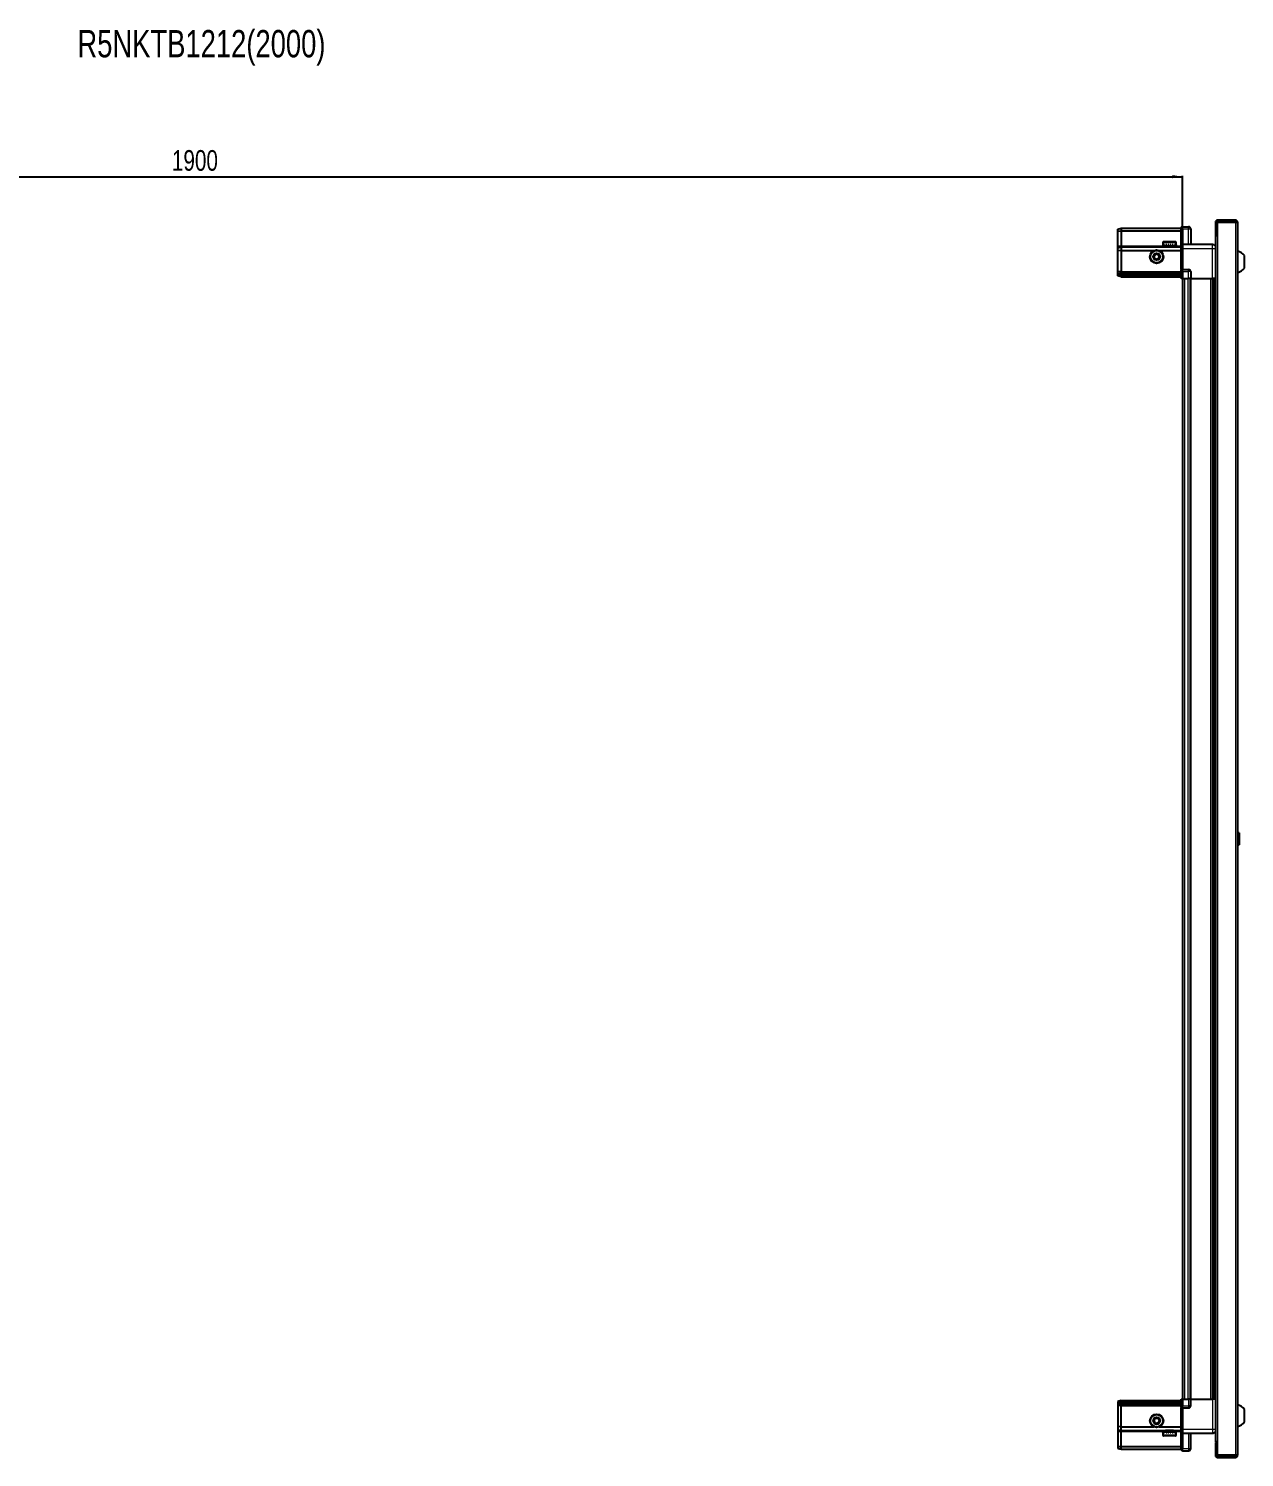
# Model space of a CAD drawing. Header units: millimetres. Extents: x 1315 to 6267, y -1645 to 1961.
# Drawn here: x 3678 to 4857, y 577 to 1961 of the extents above; entities that cross this region are included whole.
import ezdxf

# ---------------------------------------------------------------- set-up
doc = ezdxf.new("R2010")
doc.units = ezdxf.units.MM
doc.layers.add('FORMAT', color=7, linetype='Continuous')
doc.styles.add('SLDTEXTSTYLE0', font='TXT', dxfattribs={"width": 0.75})
doc.dimstyles.new('SLDDIMSTYLE0', dxfattribs={"dimtxt": 20, "dimasz": 10, "dimexe": 0, "dimexo": 0.0625, "dimgap": 5, "dimtad": 2, "dimdec": 1, "dimrnd": 1e-09, "dimzin": 12, "dimdsep": 46, "dimtxsty": 'SLDTEXTSTYLE0', "dimsah": 1, "dimcen": 0.09, "dimadec": 0, "dimazin": 3, "dimtfac": 1, "dimtofl": 0, "dimtmove": 0, "dimatfit": 3, "dimfxl": 0, "dimfrac": 2, "dimtolj": 1, "dimtzin": 12, "dimarcsym": 0})

# ---------------------------------------------------------------- blocks, each defined once
blk = doc.blocks.new('_D_6')
at = {"layer": 'FORMAT'}
for p, q in [((2897, 1719.3), (2897, 1818.8)), ((2897, 1817.8), (4797, 1817.8)), ((4797, 1719.3), (4797, 1818.8))]:
    blk.add_line(p, q, dxfattribs=at)
for points in [[(2897, 1817.8), (2907, 1816.3), (2907, 1819.4)], [(4797, 1817.8), (4787, 1819.4), (4787, 1816.3)]]:
    blk.add_solid(points, dxfattribs=at)
at = {"layer": 'FORMAT', "insert": (3817.4, 1843.6), "char_height": 20, "attachment_point": 1, "style": 'SLDTEXTSTYLE0'}
blk.add_mtext('1900', dxfattribs=at)

msp = doc.modelspace()

# ---------------------------------------------------------------- linework, layer by layer
at = {"color": 7, "linetype": 'Continuous', "lineweight": 25}
for p, q in [((4828.83, 1773.72), (4828.83, 1761.32)), ((4830.33, 1773.72), (4830.33, 1761.32)), ((4830.83, 1760.82), (4830.83, 1773.72)), ((4830.83, 1773.72), (4848.23, 1773.72)), ((4848.23, 1775.82), (4830.93, 1775.82)), ((4848.23, 1774.32), (4830.93, 1774.32)), ((4848.23, 1774.32), (4848.23, 1775.82)), ((4848.23, 1773.72), (4850.33, 1773.72)), ((4850.33, 1773.72), (4850.33, 578.92)), ((4734.33, 1767.02), (4737.33, 1767.82)), ((4734.33, 1765.17), (4734.33, 1767.02)), ((4734.33, 1765.17), (4737.33, 1765.32)), ((4734.33, 1750.82), (4734.33, 1765.17)), ((4737.33, 1767.82), (4737.33, 1765.32)), ((4737.33, 1767.82), (4795.63, 1767.82)), ((4737.33, 1765.32), (4737.33, 1750.82)), ((4737.33, 1765.32), (4795.63, 1765.32)), ((4796.49, 1769.32), (4795.63, 1768.82)), ((4796.49, 1769.32), (4795.63, 1768.82)), ((4795.63, 1768.82), (4795.63, 1767.32)), ((4795.63, 1752.52), (4795.63, 1767.32)), ((4796.83, 1769.32), (4796.49, 1769.32)), ((4796.83, 1769.32), (4796.49, 1769.32)), ((4796.83, 1767.32), (4796.83, 1769.32)), ((4796.83, 1769.32), (4796.83, 1769.32)), ((4796.83, 1769.32), (4802.83, 1769.32)), ((4796.83, 1767.32), (4796.83, 1752.52)), ((4804.83, 1767.32), (4804.83, 1752.32)), ((4828.73, 1760.82), (4828.73, 591.82)), ((4828.73, 1760.82), (4830.83, 1760.82)), ((4828.83, 1761.32), (4830.33, 1761.32)), ((4734.33, 1749.02), (4734.33, 1750.82)), ((4734.33, 1749.02), (4737.33, 1749.82)), ((4734.33, 1745.99), (4734.33, 1749.02)), ((4737.33, 1746.32), (4734.33, 1745.99)), ((4734.33, 1725.82), (4734.33, 1745.99)), ((4737.33, 1750.82), (4737.33, 1749.82)), ((4737.33, 1749.82), (4737.33, 1746.32)), ((4737.33, 1749.82), (4795.63, 1749.82)), ((4737.33, 1746.32), (4737.33, 1725.82)), ((4737.33, 1746.32), (4769.33, 1746.32)), ((4774.33, 1746.32), (4795.63, 1746.32)), ((4777.83, 1754.22), (4777.83, 1751.32)), ((4777.83, 1751.32), (4777.86, 1751.32)), ((4777.98, 1751.82), (4777.86, 1751.82)), ((4777.86, 1751.82), (4777.86, 1751.32)), ((4777.86, 1751.32), (4777.98, 1751.32)), ((4777.98, 1751.82), (4777.98, 1751.32)), ((4777.98, 1751.32), (4778.39, 1751.32)), ((4778.73, 1751.82), (4778.39, 1751.82)), ((4778.39, 1751.82), (4778.39, 1751.32)), ((4778.39, 1751.32), (4778.73, 1751.32)), ((4778.63, 1755.02), (4790.03, 1755.02)), ((4778.73, 1751.82), (4778.73, 1751.32)), ((4778.73, 1751.32), (4779.51, 1751.32)), ((4780.03, 1751.82), (4779.51, 1751.82)), ((4779.51, 1751.82), (4779.51, 1751.32)), ((4779.51, 1751.32), (4780.03, 1751.32)), ((4779.93, 1751.32), (4779.93, 1751.22)), ((4779.93, 1751.22), (4788.73, 1751.22)), ((4780.03, 1751.82), (4780.03, 1751.32)), ((4780.03, 1751.32), (4781.09, 1751.32)), ((4780.33, 1750.82), (4781.02, 1750.34)), ((4780.33, 1750.82), (4788.33, 1750.82)), ((4781.02, 1750.34), (4780.33, 1749.86)), ((4780.33, 1749.86), (4780.33, 1749.82)), ((4780.33, 1749.86), (4788.33, 1749.86)), ((4781.02, 1750.34), (4787.64, 1750.34)), ((4781.75, 1751.82), (4781.09, 1751.82)), ((4781.09, 1751.82), (4781.09, 1751.32)), ((4781.09, 1751.32), (4781.75, 1751.32)), ((4781.75, 1751.82), (4781.75, 1751.32)), ((4781.75, 1751.32), (4782.99, 1751.32)), ((4783.72, 1751.82), (4782.99, 1751.82)), ((4782.99, 1751.82), (4782.99, 1751.32)), ((4782.99, 1751.32), (4783.42, 1751.32)), ((4783.42, 1751.82), (4783.42, 1751.32)), ((4783.72, 1751.82), (4783.72, 1751.32)), ((4783.72, 1751.32), (4785.02, 1751.32)), ((4785.75, 1751.82), (4785.02, 1751.82)), ((4785.02, 1751.82), (4785.02, 1751.32)), ((4785.29, 1751.82), (4785.29, 1751.32)), ((4785.29, 1751.32), (4785.75, 1751.32)), ((4785.75, 1751.82), (4785.75, 1751.32)), ((4785.75, 1751.32), (4786.98, 1751.32)), ((4787.64, 1751.82), (4786.98, 1751.82)), ((4786.98, 1751.82), (4786.98, 1751.32)), ((4786.98, 1751.32), (4787.64, 1751.32)), ((4787.64, 1751.82), (4787.64, 1751.32)), ((4787.64, 1751.32), (4788.69, 1751.32)), ((4787.64, 1750.34), (4788.33, 1750.82)), ((4788.33, 1749.86), (4787.64, 1750.34)), ((4788.33, 1749.82), (4788.33, 1749.86)), ((4789.21, 1751.82), (4788.69, 1751.82)), ((4788.69, 1751.82), (4788.69, 1751.32)), ((4788.69, 1751.32), (4789.21, 1751.32)), ((4788.73, 1751.22), (4788.73, 1751.32)), ((4789.21, 1751.82), (4789.21, 1751.32)), ((4789.21, 1751.32), (4789.96, 1751.32)), ((4790.29, 1751.82), (4789.96, 1751.82)), ((4789.96, 1751.82), (4789.96, 1751.32)), ((4789.96, 1751.32), (4790.29, 1751.32)), ((4790.29, 1751.82), (4790.29, 1751.32)), ((4790.29, 1751.32), (4790.69, 1751.32)), ((4790.8, 1751.82), (4790.69, 1751.82)), ((4790.69, 1751.82), (4790.69, 1751.32)), ((4790.69, 1751.32), (4790.8, 1751.32)), ((4790.8, 1751.82), (4790.8, 1751.32)), ((4790.8, 1751.32), (4790.83, 1751.32)), ((4790.83, 1751.32), (4790.83, 1754.22)), ((4795.63, 1752.32), (4795.63, 1752.52)), ((4796.83, 1752.32), (4795.63, 1752.32)), ((4795.63, 1748.32), (4795.63, 1752.32)), ((4795.63, 1728.02), (4795.63, 1748.32)), ((4796.83, 1752.52), (4796.83, 1752.32)), ((4796.83, 1752.32), (4796.83, 1748.32)), ((4796.83, 1752.32), (4825.83, 1752.32)), ((4796.83, 1748.32), (4796.83, 1728.02)), ((4856.93, 1729.32), (4856.93, 1741.32)), ((4734.33, 1724.02), (4734.33, 1725.82)), ((4737.33, 1724.82), (4734.33, 1724.02)), ((4734.33, 1723.28), (4734.33, 1724.02)), ((4737.33, 1723.82), (4734.33, 1723.28)), ((4734.33, 1722.78), (4734.33, 1723.28)), ((4734.33, 1721.63), (4734.33, 1722.78)), ((4737.33, 1722.32), (4734.33, 1722.78)), ((4737.33, 1720.82), (4734.33, 1721.63)), ((4737.33, 1725.82), (4737.33, 1724.82)), ((4737.33, 1724.82), (4737.33, 1723.82)), ((4737.33, 1724.82), (4795.63, 1724.82)), ((4737.33, 1723.82), (4737.33, 1722.32)), ((4737.33, 1723.82), (4795.63, 1723.82)), ((4737.33, 1722.32), (4795.63, 1722.32)), ((4737.33, 1722.32), (4737.33, 1720.82)), ((4737.33, 1720.82), (4795.63, 1720.82)), ((4795.63, 1727.82), (4795.63, 1728.02)), ((4796.83, 1727.82), (4795.63, 1727.82)), ((4795.63, 1727.82), (4795.63, 1727.15)), ((4795.63, 1719.32), (4795.63, 1727.15)), ((4796.49, 1719.32), (4795.63, 1719.32)), ((4796.49, 1725.82), (4796.49, 1719.32)), ((4796.83, 1719.32), (4796.49, 1719.32)), ((4796.83, 1728.02), (4796.83, 1727.82)), ((4796.83, 1725.82), (4796.83, 1727.82)), ((4796.83, 1727.82), (4802.83, 1727.82)), ((4796.83, 1725.82), (4796.83, 1727.82)), ((4796.83, 1725.82), (4796.83, 1719.32)), ((4796.83, 1719.32), (4802.83, 1719.32)), ((4796.98, 1719.32), (4796.98, 633.32)), ((4804.83, 1719.32), (4802.83, 1719.32)), ((4804.18, 1719.32), (4804.18, 633.32)), ((4804.83, 1725.82), (4804.83, 1719.32)), ((4804.83, 1719.32), (4825.83, 1719.32)), ((4826.85, 633.32), (4826.85, 1719.32)), ((4826.88, 633.32), (4826.88, 1719.32)), ((4828.68, 1719.32), (4828.68, 633.32)), ((4851.31, 1182.11), (4850.33, 1181.12)), ((4851.83, 1182.11), (4851.31, 1182.11)), ((4851.31, 1182.11), (4851.31, 1170.54)), ((4851.83, 1182.11), (4851.83, 1170.54)), ((4850.33, 1171.52), (4851.31, 1170.54)), ((4851.31, 1170.54), (4851.83, 1170.54)), ((4737.33, 631.82), (4734.33, 631.02)), ((4734.33, 631.02), (4734.33, 629.87)), ((4737.33, 630.32), (4734.33, 629.87)), ((4734.33, 629.87), (4734.33, 629.37)), ((4737.33, 628.82), (4734.33, 629.37)), ((4734.33, 629.37), (4734.33, 628.63)), ((4737.33, 627.82), (4734.33, 628.63)), ((4734.33, 628.63), (4734.33, 626.82)), ((4734.33, 626.82), (4734.33, 606.66)), ((4737.33, 630.32), (4737.33, 631.82)), ((4737.33, 631.82), (4795.63, 631.82)), ((4737.33, 628.82), (4737.33, 630.32)), ((4737.33, 630.32), (4795.63, 630.32)), ((4737.33, 628.82), (4795.63, 628.82)), ((4737.33, 627.82), (4737.33, 628.82)), ((4737.33, 627.82), (4795.63, 627.82)), ((4737.33, 626.82), (4737.33, 627.82)), ((4737.33, 606.32), (4737.33, 626.82)), ((4795.63, 625.5), (4795.63, 633.32)), ((4795.63, 633.32), (4796.49, 633.32)), ((4795.63, 625.5), (4795.63, 624.82)), ((4796.83, 624.82), (4795.63, 624.82)), ((4795.63, 624.62), (4795.63, 624.82)), ((4795.63, 604.32), (4795.63, 624.62)), ((4796.49, 633.32), (4796.49, 633.32)), ((4796.49, 633.32), (4796.49, 626.82)), ((4796.83, 633.32), (4796.49, 633.32)), ((4796.83, 633.32), (4796.83, 633.32)), ((4796.83, 633.32), (4796.83, 626.82)), ((4796.83, 633.32), (4796.83, 626.82)), ((4796.83, 633.32), (4802.83, 633.32)), ((4796.83, 624.82), (4796.83, 626.82)), ((4796.83, 624.82), (4796.83, 624.62)), ((4796.83, 624.82), (4802.83, 624.82)), ((4796.83, 624.62), (4796.83, 604.32)), ((4804.83, 633.32), (4802.83, 633.32)), ((4804.83, 626.82), (4804.83, 633.32)), ((4804.83, 633.32), (4825.83, 633.32)), ((4856.93, 611.32), (4856.93, 623.32)), ((4737.33, 606.32), (4734.33, 606.66)), ((4734.33, 606.66), (4734.33, 603.63)), ((4734.33, 603.63), (4737.33, 602.82)), ((4734.33, 603.63), (4734.33, 601.82)), ((4734.33, 601.82), (4734.33, 587.48)), ((4737.33, 606.32), (4769.33, 606.32)), ((4737.33, 602.82), (4737.33, 606.32)), ((4737.33, 602.82), (4795.63, 602.82)), ((4737.33, 601.82), (4737.33, 602.82)), ((4737.33, 587.32), (4737.33, 601.82)), ((4774.33, 606.32), (4795.63, 606.32)), ((4777.83, 601.32), (4777.83, 598.42)), ((4777.85, 601.32), (4777.83, 601.32)), ((4777.85, 600.82), (4777.85, 601.32)), ((4777.94, 601.32), (4777.85, 601.32)), ((4777.85, 600.82), (4777.94, 600.82)), ((4777.94, 600.82), (4777.94, 601.32)), ((4778.32, 601.32), (4777.94, 601.32)), ((4778.32, 600.82), (4778.32, 601.32)), ((4778.63, 601.32), (4778.32, 601.32)), ((4778.32, 600.82), (4778.63, 600.82)), ((4778.63, 600.82), (4778.63, 601.32)), ((4779.37, 601.32), (4778.63, 601.32)), ((4790.03, 597.62), (4778.63, 597.62)), ((4779.37, 600.82), (4779.37, 601.32)), ((4779.88, 601.32), (4779.37, 601.32)), ((4779.37, 600.82), (4779.88, 600.82)), ((4779.88, 600.82), (4779.88, 601.32)), ((4780.92, 601.32), (4779.88, 601.32)), ((4779.93, 601.42), (4779.93, 601.32)), ((4788.73, 601.42), (4779.93, 601.42)), ((4780.33, 602.82), (4780.33, 602.79)), ((4780.33, 602.79), (4781.02, 602.31)), ((4788.33, 602.79), (4780.33, 602.79)), ((4781.02, 602.31), (4780.33, 601.82)), ((4788.33, 601.82), (4780.33, 601.82)), ((4780.92, 600.82), (4780.92, 601.32)), ((4781.57, 601.32), (4780.92, 601.32)), ((4780.92, 600.82), (4781.57, 600.82)), ((4787.64, 602.31), (4781.02, 602.31)), ((4781.57, 600.82), (4781.57, 601.32)), ((4782.79, 601.32), (4781.57, 601.32)), ((4782.79, 600.82), (4782.79, 601.32)), ((4783.29, 601.32), (4782.79, 601.32)), ((4782.79, 600.82), (4783.52, 600.82)), ((4783.29, 600.82), (4783.29, 601.32)), ((4783.52, 600.82), (4783.52, 601.32)), ((4784.82, 601.32), (4783.52, 601.32)), ((4784.82, 600.82), (4784.82, 601.32)), ((4784.82, 600.82), (4785.55, 600.82)), ((4785.16, 600.82), (4785.16, 601.32)), ((4785.55, 601.32), (4785.16, 601.32)), ((4785.55, 600.82), (4785.55, 601.32)), ((4786.8, 601.32), (4785.55, 601.32)), ((4786.8, 600.82), (4786.8, 601.32)), ((4787.46, 601.32), (4786.8, 601.32)), ((4786.8, 600.82), (4787.46, 600.82)), ((4787.46, 600.82), (4787.46, 601.32)), ((4788.54, 601.32), (4787.46, 601.32)), ((4787.64, 602.31), (4788.33, 602.79)), ((4788.33, 601.82), (4787.64, 602.31)), ((4788.33, 602.79), (4788.33, 602.82)), ((4788.54, 600.82), (4788.54, 601.32)), ((4789.07, 601.32), (4788.54, 601.32)), ((4788.54, 600.82), (4789.07, 600.82)), ((4788.73, 601.32), (4788.73, 601.42)), ((4789.07, 600.82), (4789.07, 601.32)), ((4789.86, 601.32), (4789.07, 601.32)), ((4789.86, 600.82), (4789.86, 601.32)), ((4790.21, 601.32), (4789.86, 601.32)), ((4789.86, 600.82), (4790.21, 600.82)), ((4790.21, 600.82), (4790.21, 601.32)), ((4790.64, 601.32), (4790.21, 601.32)), ((4790.64, 600.82), (4790.64, 601.32)), ((4790.78, 601.32), (4790.64, 601.32)), ((4790.64, 600.82), (4790.78, 600.82)), ((4790.78, 600.82), (4790.78, 601.32)), ((4790.83, 601.32), (4790.78, 601.32)), ((4790.83, 598.42), (4790.83, 601.32)), ((4795.63, 600.32), (4795.63, 604.32)), ((4796.83, 600.32), (4795.63, 600.32)), ((4795.63, 600.12), (4795.63, 600.32)), ((4795.63, 585.32), (4795.63, 600.12)), ((4796.83, 604.32), (4796.83, 600.32)), ((4796.83, 600.32), (4796.83, 600.12)), ((4796.83, 600.32), (4825.83, 600.32)), ((4796.83, 600.12), (4796.83, 585.32)), ((4796.83, 600.12), (4796.83, 585.32)), ((4804.83, 585.32), (4804.83, 600.32)), ((4734.33, 587.48), (4737.33, 587.32)), ((4734.33, 587.48), (4734.33, 585.63)), ((4734.33, 585.63), (4737.33, 584.82)), ((4737.33, 587.32), (4795.63, 587.32)), ((4737.33, 584.82), (4737.33, 587.32)), ((4737.33, 584.82), (4795.63, 584.82)), ((4795.63, 585.32), (4795.63, 583.82)), ((4795.63, 583.82), (4796.49, 583.32)), ((4796.83, 583.32), (4796.49, 583.32)), ((4796.83, 583.32), (4796.83, 585.32)), ((4796.83, 583.32), (4802.83, 583.32)), ((4830.83, 591.82), (4828.73, 591.82)), ((4828.83, 591.32), (4830.33, 591.32)), ((4828.83, 591.32), (4828.83, 578.92)), ((4830.33, 591.32), (4830.33, 578.92)), ((4830.83, 578.92), (4830.83, 591.82)), ((4848.23, 578.92), (4830.83, 578.92)), ((4830.93, 578.32), (4848.23, 578.32)), ((4830.93, 576.82), (4848.23, 576.82)), ((4850.33, 578.92), (4848.23, 578.92)), ((4848.23, 578.32), (4848.23, 576.82))]:
    msp.add_line(p, q, dxfattribs=at)
at = {"color": 8, "linetype": 'Continuous', "lineweight": 18}
for p, q in [((4830.33, 1773.72), (4828.83, 1773.72)), ((4830.93, 1774.32), (4830.93, 1775.82)), ((4848.23, 1773.72), (4848.23, 578.92)), ((4796.83, 1767.32), (4795.63, 1767.32)), ((4796.83, 1767.32), (4802.83, 1767.32)), ((4802.83, 1767.32), (4802.83, 1769.32)), ((4802.83, 1752.32), (4802.83, 1767.32)), ((4802.83, 1767.32), (4804.83, 1767.32)), ((4830.83, 1760.82), (4830.83, 591.82)), ((4734.33, 1750.82), (4737.33, 1750.82)), ((4737.33, 1750.82), (4780.33, 1750.82)), ((4777.83, 1754.22), (4790.83, 1754.22)), ((4788.33, 1750.82), (4795.63, 1750.82)), ((4795.63, 1752.52), (4796.83, 1752.52)), ((4796.83, 1748.32), (4795.63, 1748.32)), ((4796.83, 1748.32), (4825.83, 1748.32)), ((4825.83, 1719.32), (4825.83, 1748.32)), ((4737.33, 1725.82), (4734.33, 1725.82)), ((4737.33, 1725.82), (4795.63, 1725.82)), ((4795.63, 1728.02), (4796.83, 1728.02)), ((4796.83, 1725.82), (4796.49, 1725.82)), ((4796.83, 1725.82), (4802.83, 1725.82)), ((4798.98, 1719.32), (4798.98, 633.32)), ((4802.18, 1719.32), (4802.18, 633.32)), ((4802.83, 1725.82), (4802.83, 1727.82)), ((4804.83, 1725.82), (4802.83, 1725.82)), ((4802.83, 1719.32), (4802.83, 1725.82)), ((4804.83, 1719.32), (4804.83, 633.32)), ((4824.23, 633.32), (4824.23, 1719.32)), ((4825.64, 1719.32), (4825.64, 633.32)), ((4828.09, 633.32), (4828.09, 1719.32)), ((4737.33, 626.82), (4734.33, 626.82)), ((4737.33, 626.82), (4795.63, 626.82)), ((4796.83, 624.62), (4795.63, 624.62)), ((4796.83, 633.32), (4796.49, 633.32)), ((4796.83, 626.82), (4796.49, 626.82)), ((4796.83, 626.82), (4802.83, 626.82)), ((4802.83, 633.32), (4802.83, 626.82)), ((4802.83, 626.82), (4802.83, 624.82)), ((4804.83, 626.82), (4802.83, 626.82)), ((4825.83, 633.32), (4825.83, 604.32)), ((4734.33, 601.82), (4737.33, 601.82)), ((4737.33, 601.82), (4780.33, 601.82)), ((4790.83, 598.42), (4777.83, 598.42)), ((4788.33, 601.82), (4795.63, 601.82)), ((4796.83, 604.32), (4795.63, 604.32)), ((4796.83, 600.12), (4795.63, 600.12)), ((4796.83, 604.32), (4825.83, 604.32)), ((4802.83, 600.32), (4802.83, 585.32)), ((4796.83, 585.32), (4795.63, 585.32)), ((4796.83, 585.32), (4802.83, 585.32)), ((4802.83, 585.32), (4802.83, 583.32)), ((4802.83, 585.32), (4804.83, 585.32)), ((4830.33, 578.92), (4828.83, 578.92)), ((4830.93, 578.32), (4830.93, 576.82))]:
    msp.add_line(p, q, dxfattribs=at)
at = {"color": 7, "linetype": 'Continuous', "lineweight": 25}
for centre, radius in [((4771.83, 1740.32), 6.5), ((4771.83, 1740.32), 3.46), ((4771.83, 612.32), 6.5), ((4771.83, 612.32), 3.46)]:
    msp.add_circle(centre, radius, dxfattribs=at)
at = {"color": 8, "linetype": 'Continuous', "lineweight": 18}
for centre in [(4771.83, 1740.32), (4771.83, 612.32)]:
    msp.add_circle(centre, 5.7, dxfattribs=at)
at = {"color": 7, "linetype": 'Continuous', "lineweight": 25}
for centre, radius, start, end in [((4830.93, 1773.72), 2.1, 90, 180), ((4830.93, 1773.72), 0.6, 90, 180), ((4848.23, 1773.72), 2.1, 0, 90), ((4848.23, 1773.72), 0.6, 0, 90), ((4802.83, 1767.32), 2, 0, 90), ((4778.63, 1754.22), 0.8, 90, 180), ((4779.93, 1750.82), 0.4, 0, 90), ((4788.73, 1750.82), 0.4, 90, 180), ((4790.03, 1754.22), 0.8, 0, 90), ((4847.3, 1734.3), 11.91, 36.1266, 75.29965), ((4771.83, 1740.32), 2.5, 120.74103, 180.74103), ((4771.83, 1740.32), 2.5, 180.74103, 240.74103), ((4771.83, 1740.32), 2.5, 60.74103, 120.74103), ((4771.83, 1740.32), 2.5, 240.74103, 300.74103), ((4771.83, 1740.32), 2.5, 0.74103, 60.74103), ((4771.83, 1740.32), 2.5, 300.74103, 0.74103), ((4802.83, 1725.82), 2, 0, 90), ((4847.3, 1736.35), 11.91, 284.70035, 323.8734), ((4802.83, 626.82), 2, 270, 0), ((4847.3, 616.3), 11.91, 36.1266, 75.29965), ((4771.83, 612.32), 2.5, 155.91157, 215.91157), ((4771.83, 612.32), 2.5, 95.91157, 155.91157), ((4771.83, 612.32), 2.5, 215.91157, 275.91157), ((4771.83, 612.32), 2.5, 35.91157, 95.91157), ((4771.83, 612.32), 2.5, 275.91157, 335.91157), ((4771.83, 612.32), 2.5, 335.91157, 35.91157), ((4847.3, 618.35), 11.91, 284.70035, 323.8734), ((4778.63, 598.42), 0.8, 180, 270), ((4779.93, 601.82), 0.4, 270, 0), ((4788.73, 601.82), 0.4, 180, 270), ((4790.03, 598.42), 0.8, 270, 0), ((4802.83, 585.32), 2, 270, 0), ((4830.93, 578.92), 2.1, 180, 270), ((4830.93, 578.92), 0.6, 180, 270), ((4848.23, 578.92), 2.1, 270, 0), ((4848.23, 578.92), 0.6, 270, 0)]:
    msp.add_arc(centre, radius, start, end, dxfattribs=at)
for centre, start_param, end_param in [((4793.03, 1725.82), 0, 0.7227342), ((4793.03, 626.82), 5.5604511, 6.2831853)]:
    msp.add_ellipse(centre, major_axis=(3.46, 0), ratio=0.5773503, start_param=start_param, end_param=end_param, dxfattribs=at)
for points, knots in [([(4825.83, 1752.32), (4826.27, 1752.28), (4826.95, 1752.21), (4827.76, 1751.77), (4828.31, 1751.33), (4828.59, 1750.96), (4828.73, 1750.77)], [0, 0, 0, 0, 0.3842982, 0.5911726, 0.8024372, 1, 1, 1, 1]), ([(4769.31, 1741.73), (4769.75, 1742), (4770.58, 1742.49), (4771.41, 1742.98), (4771.79, 1743.21)], [0, 0, 0, 0, 0.5346859, 1, 1, 1, 1]), ([(4769.35, 1738.85), (4769.34, 1738.97), (4769.34, 1739.57), (4769.32, 1740.57), (4769.31, 1741.39), (4769.31, 1741.73)], [0, 0, 0, 0, 0.13312467, 0.63709944, 1, 1, 1, 1]), ([(4771.86, 1737.44), (4771.41, 1737.69), (4770.57, 1738.16), (4769.74, 1738.63), (4769.35, 1738.85)], [0, 0, 0, 0, 0.5346859, 1, 1, 1, 1]), ([(4771.79, 1743.21), (4772.24, 1742.96), (4773.08, 1742.49), (4773.92, 1742.02), (4774.31, 1741.8)], [0, 0, 0, 0, 0.5346859, 1, 1, 1, 1]), ([(4774.35, 1738.91), (4773.9, 1738.65), (4773.07, 1738.16), (4772.25, 1737.67), (4771.86, 1737.44)], [0, 0, 0, 0, 0.5346859, 1, 1, 1, 1]), ([(4774.31, 1741.8), (4774.31, 1741.45), (4774.32, 1740.63), (4774.34, 1739.64), (4774.34, 1739.04), (4774.35, 1738.91)], [0, 0, 0, 0, 0.3629006, 0.8668753, 1, 1, 1, 1]), ([(4828.68, 1719.32), (4828.64, 1719.32), (4828.42, 1719.32), (4827.7, 1719.32), (4826.74, 1719.32), (4826.09, 1719.32), (4825.83, 1719.32)], [0, 0, 0, 0, 0.07170733, 0.42097906, 0.77025079, 1, 1, 1, 1]), ([(4828.68, 633.32), (4828.64, 633.32), (4828.42, 633.32), (4827.7, 633.32), (4826.74, 633.32), (4826.09, 633.32), (4825.83, 633.32)], [0, 0, 0, 0, 0.0717073, 0.4209791, 0.7702508, 1, 1, 1, 1]), ([(4768.96, 612.03), (4769.17, 612.5), (4769.56, 613.38), (4769.95, 614.25), (4770.13, 614.66)], [0, 0, 0, 0, 0.53468586, 1, 1, 1, 1]), ([(4770.65, 609.69), (4770.35, 610.11), (4769.78, 610.89), (4769.22, 611.66), (4768.96, 612.03)], [0, 0, 0, 0, 0.53468586, 1, 1, 1, 1]), ([(4770.13, 614.66), (4770.48, 614.7), (4771.3, 614.78), (4772.29, 614.88), (4772.88, 614.95), (4773.01, 614.96)], [0, 0, 0, 0, 0.3629006, 0.8668753, 1, 1, 1, 1]), ([(4773.52, 609.99), (4773.4, 609.97), (4772.8, 609.91), (4771.81, 609.81), (4770.99, 609.72), (4770.65, 609.69)], [0, 0, 0, 0, 0.1331247, 0.6370994, 1, 1, 1, 1]), ([(4773.01, 614.96), (4773.31, 614.54), (4773.87, 613.76), (4774.44, 612.98), (4774.7, 612.62)], [0, 0, 0, 0, 0.5346859, 1, 1, 1, 1]), ([(4774.7, 612.62), (4774.49, 612.15), (4774.09, 611.27), (4773.7, 610.39), (4773.52, 609.99)], [0, 0, 0, 0, 0.5346859, 1, 1, 1, 1]), ([(4825.83, 600.32), (4826.27, 600.37), (4826.95, 600.44), (4827.76, 600.88), (4828.31, 601.32), (4828.59, 601.69), (4828.73, 601.87)], [0, 0, 0, 0, 0.3842982, 0.5911726, 0.8024372, 1, 1, 1, 1])]:
    msp.add_open_spline(points, degree=3, knots=knots, dxfattribs=at)
at = {"color": 8, "linetype": 'Continuous', "lineweight": 18}
for points in [[(4825.83, 1748.32), (4825.83, 1748.85), (4825.83, 1749.9), (4825.83, 1751.22), (4825.83, 1752.14), (4825.83, 1752.26), (4825.83, 1752.32)], [(4825.83, 604.32), (4825.83, 603.8), (4825.83, 602.75), (4825.83, 601.43), (4825.83, 600.5), (4825.83, 600.38), (4825.83, 600.32)]]:
    msp.add_open_spline(points, degree=3, dxfattribs=at)
for points, knots in [([(4825.83, 1748.32), (4826.27, 1748.32), (4826.95, 1748.32), (4827.76, 1748.32), (4828.31, 1748.32), (4828.59, 1748.32), (4828.73, 1748.32)], [0, 0, 0, 0, 0.3842982, 0.5911726, 0.8024372, 1, 1, 1, 1]), ([(4825.83, 604.32), (4826.27, 604.32), (4826.95, 604.32), (4827.76, 604.32), (4828.31, 604.32), (4828.59, 604.32), (4828.73, 604.32)], [0, 0, 0, 0, 0.38429816, 0.59117259, 0.8024372, 1, 1, 1, 1])]:
    msp.add_open_spline(points, degree=3, knots=knots, dxfattribs=at)

# ---------------------------------------------------------------- texts
at = {"layer": 'FORMAT', "insert": (3725.83, 1959.96), "char_height": 26.4583, "attachment_point": 1, "style": 'SLDTEXTSTYLE0'}
msp.add_mtext('R5NKTB1212(2000)', dxfattribs=at)

# ---------------------------------------------------------------- dimensions: what is measured, and where the dimension line sits
at = {"layer": 'FORMAT'}
dim = msp.add_linear_dim(base=(4796.98, 1817.82), p1=(2896.98, 1719.32), p2=(4796.98, 1719.32), angle=0, dimstyle='SLDDIMSTYLE0', dxfattribs=at)
dim.commit()
dim.dimension.update_dxf_attribs({"geometry": '_D_6', "text_midpoint": (3846.98, 1817.82), "dimtype": 160})

doc.saveas('drawing.dxf')
